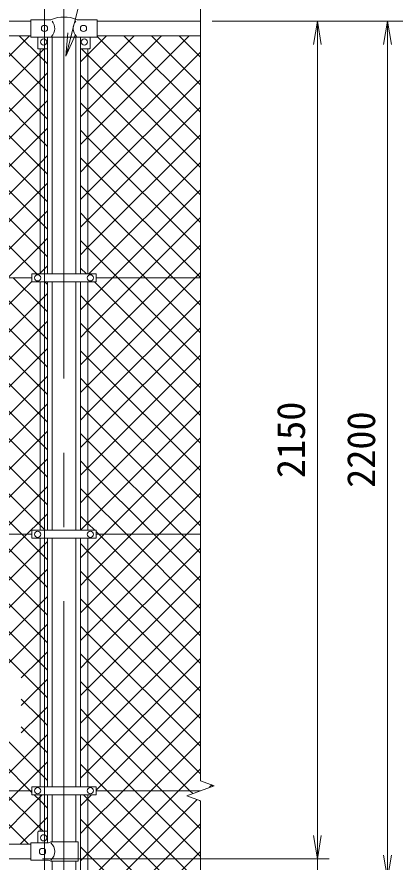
# Model space of a CAD drawing. Units: millimetres, scale not verified. Extents: x -6300 to 6300, y -4455 to 4455.
# Drawn here: x 3040 to 4010, y 1201 to 3370 of the extents above; entities that cross this region are included whole.
import ezdxf
from ezdxf.enums import TextEntityAlignment as Align

# ---------------------------------------------------------------- set-up
doc = ezdxf.new("R2010")
doc.units = ezdxf.units.MM
doc.header["$LTSCALE"] = 30
doc.linetypes.add('USER1', pattern=[50.8, 31.75, -6.35, 6.35, -6.35])
for name, color, linetype, lineweight in [('0-1_D-BMK', 2, 'USER1', 13), ('0-2_D-STR1', 1, 'Continuous', 18), ('0-3_D-STR3', 3, 'Continuous', 13), ('0-7_D-STR-DIM', 7, 'Continuous', 9), ('0-8_0', 7, 'Continuous', 9), ('0-9_D-STR2', 7, 'Continuous', 9), ('0-A_D-STR-TXT', 7, 'Continuous', 9)]:
    doc.layers.add(name, color=color, linetype=linetype, lineweight=lineweight)
doc.styles.add('ＭＳ ゴシック', font='')
doc.styles.get('ＭＳ ゴシック').set_extended_font_data('MS Gothic')

# ---------------------------------------------------------------- blocks, each defined once
blk = doc.blocks.new('_Open')
at = {"layer": '0-8_0'}
blk.add_line((-30, 5), (0, 0), dxfattribs=at)
blk.add_lwpolyline([(-30, -5), (0, 0), (-30, 0)], dxfattribs=at)

msp = doc.modelspace()

# ---------------------------------------------------------------- linework, layer by layer
at = {"layer": '0-1_D-BMK'}
msp.add_line((3160.26, 3394.82), (3160.26, -1050.99), dxfattribs=at)
at = {"layer": '0-2_D-STR1'}
for p, q in [((1245.26, 3359.58), (3075.26, 3359.58)), ((3245.26, 3359.58), (3510.26, 3359.58)), ((1245.26, 3321.48), (3075.26, 3321.48)), ((3245.26, 3321.58), (3510.26, 3321.58)), ((3130.01, 3318.08), (3130.01, 2710.88)), ((3190.51, 3318.08), (3190.51, 2710.88)), ((3130.01, 2690.28), (3130.01, 2052.88)), ((3190.51, 2690.28), (3190.51, 2052.88)), ((3130.01, 2032.28), (3130.01, 1394.88)), ((3190.51, 2032.28), (3190.51, 1394.88)), ((3130.01, 1374.28), (3130.01, 1253.68)), ((3190.51, 1374.28), (3190.51, 1253.68)), ((3075.26, 1247.58), (1245.26, 1247.58)), ((3075.26, 1209.58), (1245.26, 1209.58)), ((3130.01, 1203.68), (3130.01, 977.08)), ((3190.51, 1203.68), (3190.51, 977.08))]:
    msp.add_line(p, q, dxfattribs=at)
at = {"layer": '0-3_D-STR3'}
for p, q in [((3075.26, 3318.58), (3075.26, 3362.58)), ((3124.48, 3362.58), (3075.26, 3362.58)), ((3245.26, 3362.58), (3196.04, 3362.58)), ((3245.26, 3318.58), (3245.26, 3362.58)), ((3125.46, 3318.58), (3075.26, 3318.58)), ((3093.26, 3318.58), (3093.26, 3289.58)), ((3118.26, 3318.58), (3118.26, 3289.58)), ((3126.46, 3318.08), (3125.46, 3318.58)), ((3194.06, 3318.08), (3195.06, 3318.58)), ((3245.26, 3318.58), (3195.06, 3318.58)), ((3202.26, 3318.58), (3202.26, 3289.58)), ((3227.26, 3318.58), (3227.26, 3289.58)), ((3194.06, 3318.08), (3126.46, 3318.08)), ((3117.26, 3288.58), (3094.26, 3288.58)), ((3098.76, 2710.88), (3098.76, 3288.58)), ((3117.76, 2710.88), (3117.76, 3288.72)), ((3202.76, 3288.72), (3202.76, 2710.88)), ((3203.26, 3288.58), (3226.26, 3288.58)), ((3221.76, 3288.58), (3221.76, 2710.88)), ((3077.76, 2700.58), (1242.26, 2700.58)), ((3077.76, 2710.88), (3242.76, 2710.88)), ((3077.76, 2710.88), (3077.76, 2690.28)), ((3077.76, 2690.28), (3242.76, 2690.28)), ((3098.76, 2052.88), (3098.76, 2690.28)), ((3117.76, 2052.88), (3117.76, 2690.28)), ((3202.76, 2690.28), (3202.76, 2052.88)), ((3221.76, 2690.28), (3221.76, 2052.88)), ((3242.76, 2710.88), (3242.76, 2690.28)), ((3510.26, 2700.58), (3242.76, 2700.58)), ((3077.76, 2042.58), (1242.26, 2042.58)), ((3077.76, 2052.88), (3242.76, 2052.88)), ((3077.76, 2052.88), (3077.76, 2032.28)), ((3242.76, 2052.88), (3242.76, 2032.28)), ((3510.26, 2042.58), (3242.76, 2042.58)), ((3077.76, 2032.28), (3242.76, 2032.28)), ((3098.76, 1394.88), (3098.76, 2032.28)), ((3117.76, 1394.88), (3117.76, 2032.28)), ((3202.76, 2032.28), (3202.76, 1394.88)), ((3221.76, 2032.28), (3221.76, 1394.88)), ((3077.76, 1394.88), (3242.76, 1394.88)), ((3077.76, 1394.88), (3077.76, 1374.28)), ((3242.76, 1394.88), (3242.76, 1374.28)), ((3077.76, 1384.58), (1242.26, 1384.58)), ((3077.76, 1374.28), (3242.76, 1374.28)), ((3098.76, 1280.68), (3098.76, 1374.28)), ((3117.76, 1280), (3117.76, 1374.28)), ((3202.76, 1374.28), (3202.76, 737.08)), ((3221.76, 1374.28), (3221.76, 737.08)), ((3510.26, 1384.58), (3242.76, 1384.58)), ((3116.26, 1280.68), (3095.26, 1280.68)), ((3093.26, 1278.68), (3093.26, 1250.68)), ((3118.26, 1278.68), (3118.26, 1250.68)), ((3120.46, 1250.68), (3075.26, 1250.68)), ((3075.26, 1206.68), (3075.26, 1250.68)), ((3120.46, 1250.68), (3126.46, 1253.68)), ((3196.36, 1253.68), (3126.46, 1253.68)), ((3196.36, 1253.68), (3196.36, 1203.68)), ((3120.46, 1206.68), (3075.26, 1206.68)), ((3120.46, 1206.68), (3126.46, 1203.68)), ((3196.36, 1203.68), (3126.46, 1203.68))]:
    msp.add_line(p, q, dxfattribs=at)
for centre in [(3110.26, 3340.58), (3210.26, 3340.58), (3108.26, 3305.58), (3212.26, 3305.58), (3092.76, 2700.58), (3227.76, 2700.58), (3092.76, 2042.58), (3227.76, 2042.58), (3092.76, 1384.58), (3227.76, 1384.58), (3108.26, 1263.68), (3105.26, 1228.68)]:
    msp.add_circle(centre, 8, dxfattribs=at)
for centre, radius, start, end in [((3124.48, 3370.58), 8, 270, 296.9114), ((3160.26, 3287.12), 82.82, 67.15338, 112.84662), ((3196.04, 3370.58), 8, 243.0886, 270), ((3107.87, 3340.58), 28.8, 314.1684, 41.01552), ((3212.64, 3340.58), 28.8, 138.98448, 225.8316), ((3094.26, 3289.58), 1, 180, 270), ((3117.26, 3289.58), 1, 270, 0), ((3203.26, 3289.58), 1, 180, 270), ((3226.26, 3289.58), 1, 270, 0), ((3095.26, 1278.68), 2, 90, 180), ((3116.26, 1278.68), 2, 0, 90), ((3107.87, 1228.68), 28.8, 310.19176, 49.80824)]:
    msp.add_arc(centre, radius, start, end, dxfattribs=at)
at = {"layer": '0-7_D-STR-DIM'}
for p, q in [((3110.26, 1126.58), (3110.26, 3639.58)), ((3510.26, 1410.23), (3510.26, 3422.58)), ((3540.26, 3359.58), (4200.26, 3359.58)), ((3540.26, 3359.58), (4380.26, 3359.58)), ((3540.26, 3359.58), (4020.26, 3359.58)), ((3540.26, 3359.58), (3840.26, 3359.58)), ((3810.26, 3299.58), (3810.26, 1269.58)), ((3990.26, 3299.58), (3990.26, 1219.58)), ((3545.5, 1397.41), (3510.26, 1410.23)), ((3475.02, 1371.76), (3545.5, 1397.41)), ((3510.26, 1358.93), (3475.02, 1371.76)), ((3510.26, -733.42), (3510.26, 1358.93)), ((3810.26, 1269.58), (3810.26, 1329.58)), ((3105.26, 1209.58), (3840.26, 1209.58)), ((3105.26, 1209.58), (3840.26, 1209.58)), ((3810.26, 1209.58), (3810.26, 1159.58))]:
    msp.add_line(p, q, dxfattribs=at)
at = {"layer": '0-9_D-STR2'}
for p, q in [((2450.61, 2700.58), (3071.51, 3321.48)), ((3090.64, 2710.88), (2480.04, 3321.48)), ((3098.76, 2773.47), (2550.75, 3321.48)), ((3098.76, 2844.18), (2621.46, 3321.48)), ((3098.76, 2914.89), (2692.17, 3321.48)), ((3098.76, 2985.61), (2762.88, 3321.48)), ((3098.76, 3056.32), (2833.59, 3321.48)), ((3098.76, 3127.03), (2904.3, 3321.48)), ((3098.76, 3197.74), (2975.01, 3321.48)), ((3098.76, 3268.45), (3045.72, 3321.48)), ((3221.76, 3274.01), (3269.33, 3321.58)), ((3221.76, 3203.3), (3340.04, 3321.58)), ((3221.76, 3132.59), (3410.75, 3321.58)), ((3221.76, 3061.88), (3481.46, 3321.58)), ((3510.26, 3054.67), (3245.26, 3319.67)), ((3510.26, 3125.38), (3314.05, 3321.58)), ((3510.26, 3196.09), (3384.76, 3321.58)), ((3510.26, 3266.8), (3455.47, 3321.58)), ((3221.76, 2991.17), (3510.26, 3279.67)), ((3117.76, 3249.45), (3098.76, 3268.45)), ((3202.76, 3255.01), (3221.76, 3274.01)), ((3221.76, 3201.74), (3202.76, 3220.74)), ((3117.76, 3178.74), (3098.76, 3197.74)), ((3202.76, 3184.3), (3221.76, 3203.3)), ((3221.76, 2920.45), (3510.26, 3208.95)), ((3510.26, 2913.24), (3221.76, 3201.74)), ((3221.76, 3131.03), (3202.76, 3150.03)), ((3117.76, 3108.03), (3098.76, 3127.03)), ((3202.76, 3113.59), (3221.76, 3132.59)), ((3221.76, 2849.74), (3510.26, 3138.24)), ((3510.26, 2842.53), (3221.76, 3131.03)), ((3098.76, 3065.88), (3117.76, 3084.88)), ((2733.46, 2700.58), (3098.76, 3065.88)), ((3221.76, 3060.32), (3202.76, 3079.32)), ((3202.76, 3042.88), (3221.76, 3061.88)), ((3221.76, 2779.03), (3510.26, 3067.53)), ((3510.26, 2771.82), (3221.76, 3060.32)), ((3117.76, 3037.32), (3098.76, 3056.32)), ((2804.17, 2700.58), (3098.76, 2995.17)), ((3098.76, 2995.17), (3117.76, 3014.17)), ((3221.76, 2989.61), (3202.76, 3008.61)), ((3224.32, 2710.88), (3510.26, 2996.82)), ((3117.76, 2966.61), (3098.76, 2985.61)), ((3202.76, 2972.17), (3221.76, 2991.17)), ((3510.26, 2701.11), (3221.76, 2989.61)), ((3098.76, 2924.46), (3117.76, 2943.46)), ((3221.76, 2918.9), (3202.76, 2937.9)), ((2874.88, 2700.58), (3098.76, 2924.46)), ((3117.76, 2895.89), (3098.76, 2914.89)), ((3202.76, 2901.45), (3221.76, 2920.45)), ((3440.08, 2700.58), (3221.76, 2918.9)), ((3284.73, 2700.58), (3510.26, 2926.11)), ((3098.76, 2853.75), (3117.76, 2872.75)), ((3221.76, 2848.19), (3202.76, 2867.19)), ((2945.59, 2700.58), (3098.76, 2853.75)), ((3117.76, 2825.18), (3098.76, 2844.18)), ((3202.76, 2830.74), (3221.76, 2849.74)), ((3369.37, 2700.58), (3221.76, 2848.19)), ((3355.44, 2700.58), (3510.26, 2855.4)), ((3098.76, 2783.04), (3117.76, 2802.04)), ((3016.3, 2700.58), (3098.76, 2783.04)), ((3221.76, 2777.48), (3202.76, 2796.48)), ((3202.76, 2760.03), (3221.76, 2779.03)), ((3298.66, 2700.58), (3221.76, 2777.48)), ((3426.15, 2700.58), (3510.26, 2784.69)), ((3117.76, 2754.47), (3098.76, 2773.47)), ((3217.65, 2710.88), (3202.76, 2725.77)), ((3496.86, 2700.58), (3510.26, 2713.98)), ((3051.83, 2042.58), (2393.83, 2700.58)), ((3098.76, 2137.08), (2535.25, 2700.58)), ((3098.76, 2207.79), (2605.96, 2700.58)), ((3098.76, 2278.5), (2676.68, 2700.58)), ((3098.76, 2349.21), (2747.39, 2700.58)), ((3098.76, 2419.92), (2818.1, 2700.58)), ((3098.76, 2490.63), (2888.81, 2700.58)), ((3098.76, 2561.34), (2959.52, 2700.58)), ((3098.76, 2632.05), (3030.23, 2700.58)), ((3117.76, 2683.76), (3111.24, 2690.28)), ((3202.76, 2689.32), (3203.72, 2690.28)), ((3221.76, 2637.61), (3284.73, 2700.58)), ((3221.76, 2566.9), (3355.44, 2700.58)), ((3221.76, 2496.19), (3426.15, 2700.58)), ((3221.76, 2425.48), (3496.86, 2700.58)), ((3510.26, 2418.27), (3238.25, 2690.28)), ((3510.26, 2488.98), (3298.66, 2700.58)), ((3510.26, 2559.69), (3369.37, 2700.58)), ((3510.26, 2630.4), (3440.08, 2700.58)), ((3098.76, 2641.62), (3117.76, 2660.62)), ((3221.76, 2636.06), (3202.76, 2655.06)), ((2499.72, 2042.58), (3098.76, 2641.62)), ((3117.76, 2613.05), (3098.76, 2632.05)), ((3202.76, 2618.61), (3221.76, 2637.61)), ((3221.76, 2354.77), (3510.26, 2643.27)), ((3510.26, 2347.56), (3221.76, 2636.06)), ((3098.76, 2570.91), (3117.76, 2589.91)), ((3221.76, 2565.35), (3202.76, 2584.35)), ((2570.43, 2042.58), (3098.76, 2570.91)), ((3117.76, 2542.34), (3098.76, 2561.34)), ((3202.76, 2547.9), (3221.76, 2566.9)), ((3221.76, 2284.06), (3510.26, 2572.56)), ((3510.26, 2276.85), (3221.76, 2565.35)), ((3221.76, 2494.64), (3202.76, 2513.64)), ((3202.76, 2477.19), (3221.76, 2496.19)), ((3221.76, 2213.35), (3510.26, 2501.85)), ((3510.26, 2206.14), (3221.76, 2494.64)), ((3117.76, 2471.63), (3098.76, 2490.63)), ((2711.85, 2042.58), (3098.76, 2429.49)), ((3098.76, 2429.49), (3117.76, 2448.49)), ((3221.76, 2423.93), (3202.76, 2442.93)), ((3221.76, 2142.64), (3510.26, 2431.14)), ((3117.76, 2400.92), (3098.76, 2419.92)), ((3202.76, 2406.48), (3221.76, 2425.48)), ((3510.26, 2135.43), (3221.76, 2423.93)), ((3098.76, 2358.78), (3117.76, 2377.78)), ((3221.76, 2353.22), (3202.76, 2372.22)), ((2782.56, 2042.58), (3098.76, 2358.78)), ((3117.76, 2330.21), (3098.76, 2349.21)), ((3202.76, 2335.77), (3221.76, 2354.77)), ((3221.76, 2071.93), (3510.26, 2360.43)), ((3510.26, 2064.72), (3221.76, 2353.22)), ((3098.76, 2288.07), (3117.76, 2307.07)), ((3221.76, 2282.51), (3202.76, 2301.51)), ((2853.27, 2042.58), (3098.76, 2288.07)), ((3117.76, 2259.5), (3098.76, 2278.5)), ((3202.76, 2265.06), (3221.76, 2284.06)), ((3461.68, 2042.58), (3221.76, 2282.51)), ((3263.12, 2042.58), (3510.26, 2289.72)), ((3098.76, 2217.35), (3117.76, 2236.35)), ((2923.98, 2042.58), (3098.76, 2217.35)), ((3221.76, 2211.79), (3202.76, 2230.79)), ((3202.76, 2194.35), (3221.76, 2213.35)), ((3333.83, 2042.58), (3510.26, 2219.01)), ((3117.76, 2188.79), (3098.76, 2207.79)), ((3390.97, 2042.58), (3221.76, 2211.79)), ((3098.76, 2146.64), (3117.76, 2165.64)), ((3221.76, 2141.08), (3202.76, 2160.08)), ((3404.54, 2042.58), (3510.26, 2148.29)), ((2994.69, 2042.58), (3098.76, 2146.64)), ((3117.76, 2118.08), (3098.76, 2137.08)), ((3202.76, 2123.64), (3221.76, 2142.64)), ((3320.26, 2042.58), (3221.76, 2141.08)), ((3098.76, 2075.93), (3117.76, 2094.93)), ((3065.41, 2042.58), (3098.76, 2075.93)), ((3202.76, 2052.93), (3221.76, 2071.93)), ((3475.26, 2042.58), (3510.26, 2077.58)), ((3098.76, 1642.1), (2698.28, 2042.58)), ((2703.15, 1680.33), (3065.41, 2042.58)), ((3098.76, 1712.81), (2768.99, 2042.58)), ((3098.76, 1783.52), (2839.7, 2042.58)), ((3098.76, 1854.23), (2910.41, 2042.58)), ((3098.76, 1924.95), (2981.12, 2042.58)), ((3098.76, 1995.66), (3051.83, 2042.58)), ((3221.76, 2001.22), (3263.12, 2042.58)), ((3221.76, 1930.51), (3333.83, 2042.58)), ((3221.76, 1859.79), (3404.54, 2042.58)), ((3221.76, 1789.08), (3475.26, 2042.58)), ((3510.26, 1852.58), (3320.26, 2042.58)), ((3510.26, 1923.29), (3390.97, 2042.58)), ((3510.26, 1994.01), (3461.68, 2042.58)), ((3098.76, 2005.22), (3117.76, 2024.22)), ((3221.76, 1999.66), (3202.76, 2018.66)), ((2773.86, 1680.33), (3098.76, 2005.22)), ((3117.76, 1976.66), (3098.76, 1995.66)), ((3202.76, 1982.22), (3221.76, 2001.22)), ((3221.76, 1718.37), (3510.26, 2006.87)), ((3510.26, 1711.16), (3221.76, 1999.66)), ((3098.76, 1934.51), (3117.76, 1953.51)), ((2844.57, 1680.33), (3098.76, 1934.51)), ((3221.76, 1928.95), (3202.76, 1947.95)), ((3202.76, 1911.51), (3221.76, 1930.51)), ((3221.76, 1647.66), (3510.26, 1936.16)), ((3117.76, 1905.95), (3098.76, 1924.95)), ((3510.26, 1640.45), (3221.76, 1928.95)), ((3098.76, 1863.8), (3117.76, 1882.8)), ((3221.76, 1858.24), (3202.76, 1877.24)), ((3221.76, 1576.95), (3510.26, 1865.45)), ((2915.29, 1680.33), (3098.76, 1863.8)), ((3117.76, 1835.23), (3098.76, 1854.23)), ((3202.76, 1840.79), (3221.76, 1859.79)), ((3510.26, 1569.74), (3221.76, 1858.24)), ((3098.76, 1793.09), (3117.76, 1812.09)), ((3221.76, 1787.53), (3202.76, 1806.53)), ((2986, 1680.33), (3098.76, 1793.09)), ((3117.76, 1764.52), (3098.76, 1783.52)), ((3202.76, 1770.08), (3221.76, 1789.08)), ((3221.76, 1506.24), (3510.26, 1794.74)), ((3510.26, 1499.03), (3221.76, 1787.53)), ((3098.76, 1722.38), (3117.76, 1741.38)), ((3050.77, 1674.4), (3098.76, 1722.38)), ((3202.76, 1699.37), (3221.76, 1718.37)), ((3221.76, 1435.53), (3510.26, 1724.03)), ((3117.76, 1693.81), (3098.76, 1712.81)), ((3098.76, 1651.67), (3117.76, 1670.67)), ((3050.77, 1603.69), (3098.76, 1651.67)), ((3242.76, 1385.82), (3510.26, 1653.32)), ((3117.76, 1623.1), (3098.76, 1642.1)), ((3202.76, 1628.66), (3221.76, 1647.66)), ((3098.76, 1571.39), (3050.77, 1619.37)), ((3098.76, 1580.96), (3117.76, 1599.96)), ((3221.76, 1575.4), (3202.76, 1594.4)), ((3050.77, 1532.98), (3098.76, 1580.96)), ((3117.76, 1552.39), (3098.76, 1571.39)), ((3202.76, 1557.95), (3221.76, 1576.95)), ((3412.58, 1384.58), (3221.76, 1575.4)), ((3312.23, 1384.58), (3510.26, 1582.61)), ((3098.76, 1500.68), (3050.77, 1548.66)), ((3098.76, 1510.25), (3117.76, 1529.25)), ((3221.76, 1504.69), (3202.76, 1523.69)), ((2973.09, 1384.58), (3098.76, 1510.25)), ((3117.76, 1481.68), (3098.76, 1500.68)), ((3202.76, 1487.24), (3221.76, 1506.24)), ((3341.86, 1384.58), (3221.76, 1504.69)), ((3382.94, 1384.58), (3510.26, 1511.9)), ((3098.76, 1439.54), (3117.76, 1458.54)), ((3043.8, 1384.58), (3098.76, 1439.54)), ((3221.76, 1433.98), (3202.76, 1452.98)), ((3202.76, 1416.53), (3221.76, 1435.53)), ((3271.15, 1384.58), (3221.76, 1433.98)), ((3453.65, 1384.58), (3510.26, 1441.19)), ((3532.43, 1392.65), (3539.4, 1399.62)), ((3542.33, 1396.25), (3538.7, 1399.88)), ((2906.8, 1247.58), (3043.8, 1384.58)), ((3069.01, 1247.58), (2932.01, 1384.58)), ((3221.76, 1294.11), (3312.23, 1384.58)), ((3221.76, 1223.4), (3382.94, 1384.58)), ((3221.76, 1152.69), (3453.65, 1384.58)), ((3510.26, 1145.48), (3271.15, 1384.58)), ((3510.26, 1216.19), (3341.86, 1384.58)), ((3510.26, 1286.9), (3412.58, 1384.58)), ((3510.26, 1357.61), (3508.18, 1359.69)), ((3221.76, 1292.56), (3202.76, 1311.56)), ((3202.76, 1275.11), (3221.76, 1294.11)), ((3221.76, 1011.27), (3510.26, 1299.77)), ((3510.26, 1004.06), (3221.76, 1292.56)), ((3221.76, 1221.85), (3202.76, 1240.85)), ((3202.76, 1204.4), (3221.76, 1223.4)), ((3221.76, 940.56), (3510.26, 1229.06)), ((3510.26, 933.35), (3221.76, 1221.85))]:
    msp.add_line(p, q, dxfattribs=at)
for points in [[(3112.24, 2052.88), (3098.76, 2066.37), (2464.54, 2700.58), (1843.64, 3321.48)], [(1501.07, 1680.33), (1863.32, 2042.58), (2521.32, 2700.58), (3098.76, 3278.02), (3109.32, 3288.58)], [(3510.26, 2983.95), (3221.76, 3272.45), (3205.63, 3288.58)], [(1571.78, 1680.33), (1934.03, 2042.58), (2592.03, 2700.58), (3098.76, 3207.3), (3117.76, 3226.3)], [(1642.49, 1680.33), (2004.75, 2042.58), (2662.75, 2700.58), (3098.76, 3136.59), (3117.76, 3155.59)], [(3097.31, 2710.88), (3098.76, 2712.33), (3117.76, 2731.33)], [(2066.76, 1680.33), (2429.01, 2042.58), (3077.76, 2691.33)], [(1846.14, 1247.58), (1983.14, 1384.58), (2641.14, 2042.58), (3098.76, 2500.2), (3117.76, 2519.2)], [(3239.25, 2052.88), (3221.76, 2070.37), (3202.76, 2089.37)], [(3510.26, 1781.87), (3249.55, 2042.58), (3242.76, 2049.37)], [(3510.26, 1428.32), (3221.76, 1716.82), (3202.76, 1735.82)], [(3490.48, 1377.38), (3483.29, 1384.58), (3221.76, 1646.11), (3202.76, 1665.11)], [(3106.63, 1280.68), (3098.76, 1288.55), (3002.73, 1384.58), (2869.87, 1517.44)], [(3077.76, 1380.26), (3073.44, 1384.58), (2940.58, 1517.44)], [(3117.76, 1410.97), (3098.76, 1429.97), (3011.29, 1517.44)], [(2977.51, 1247.58), (3098.76, 1368.83), (3104.21, 1374.28)], [(3117.76, 1340.26), (3098.76, 1359.26), (3083.74, 1374.28)], [(3202.76, 1345.82), (3221.76, 1364.82), (3231.22, 1374.28)], [(3510.26, 1074.77), (3221.76, 1363.27), (3210.74, 1374.28)], [(3202.76, 1062.98), (3221.76, 1081.98), (3501.79, 1362.01)], [(3048.22, 1247.58), (3098.76, 1298.12), (3117.76, 1317.12)]]:
    msp.add_lwpolyline(points, dxfattribs=at)
at = {"layer": '0-A_D-STR-TXT'}
msp.add_lwpolyline([(4051.87, 3596.68), (3248, 3596.68), (3165.87, 3271)], dxfattribs=at)

# ---------------------------------------------------------------- block references
at = {"layer": '0-7_D-STR-DIM', "xscale": 2, "yscale": 2}
for p, rotation in [((3810.26, 3359.58), 90), ((3990.26, 3359.58), 90), ((3810.26, 1209.58), 270), ((3810.26, 1209.58), 270), ((3990.26, 1159.58), 270)]:
    msp.add_blockref('_Open', p, dxfattribs=dict(at, rotation=rotation))
at = {"layer": '0-A_D-STR-TXT', "xscale": 2, "yscale": 2, "rotation": 255.84756}
msp.add_blockref('_Open', (3165.39, 3269.06), dxfattribs=at)

# ---------------------------------------------------------------- texts
at = {"layer": '0-7_D-STR-DIM', "style": 'ＭＳ ゴシック'}
for s, p in [('2150', (3800.14, 2186.71)), ('2200', (3980.14, 2161.71))]:
    msp.add_text(s, height=72.14, rotation=90, dxfattribs=at).set_placement(p, align=Align.BOTTOM_LEFT)

doc.saveas('drawing.dxf')
